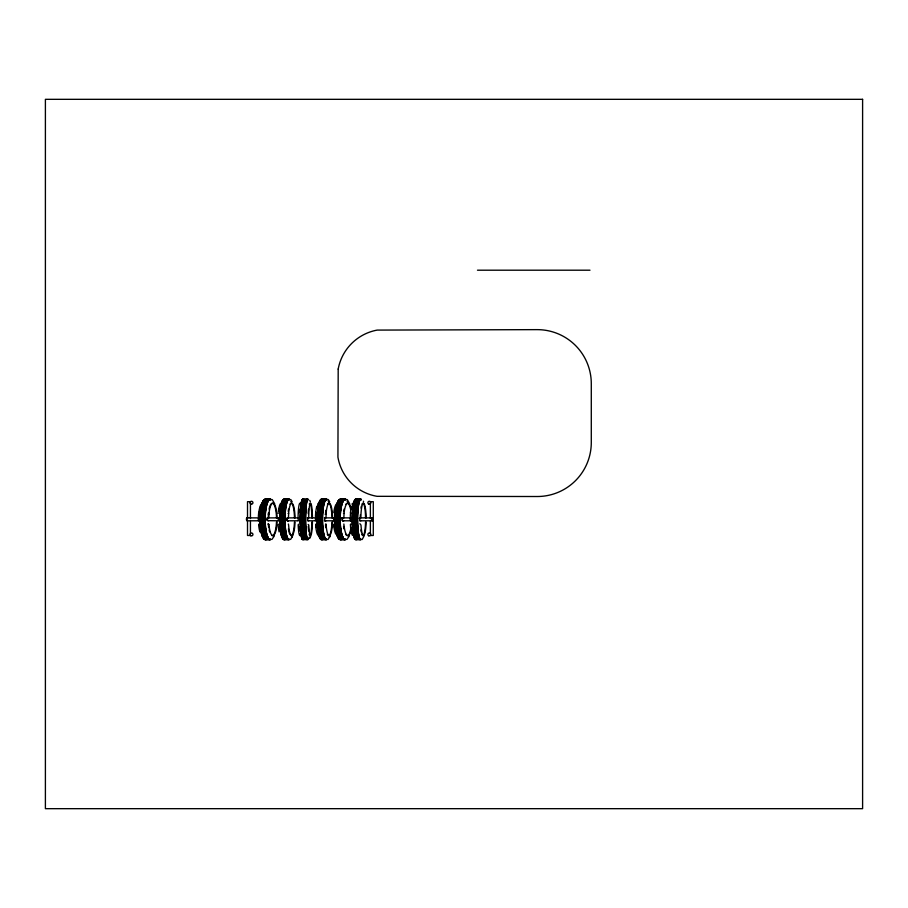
<?xml version="1.0" encoding="UTF-8"?>
<svg xmlns="http://www.w3.org/2000/svg" width="908" height="908" viewBox="0 0 908 908"><rect width="100%" height="100%" fill="white"/><g stroke="black" fill="none" stroke-linecap="round" stroke-linejoin="round"><path stroke-width="1.36" d="M298.085 516.754L298.221 512.702A16.208 1.895 -90 0 1 300.253 503.441M308.697 516.754L308.845 512.702A16.208 1.895 -90 0 1 310.876 503.441A16.208 1.895 -90 0 1 312.443 517.878M350.306 516.595L350.522 512.328M360.272 516.879L360.385 514.711M360.862 516.902L361.055 512.702A16.208 2.679 -90 0 1 363.938 503.441A16.208 2.679 -90 0 1 366.151 517.878M278.188 513.395L278.223 512.702M288.483 516.902L288.687 512.702A16.208 3.337 -90 0 1 292.285 503.441A16.208 3.337 -90 0 1 295.055 517.878M315.439 516.595L315.712 512.328M316.551 513.622L316.325 512.702M325.609 513.622L325.62 512.702A16.208 3.337 -90 0 1 325.904 510.239M325.995 516.902L326.199 512.702A16.208 3.337 -90 0 1 329.797 503.441A16.208 3.337 -90 0 1 332.566 517.878M258.349 516.595L258.689 512.328M259.064 513.656L258.769 512.702A16.208 4.2 -90 0 1 261.107 504.246M268.28 516.879L268.518 512.702M268.87 516.902L269.086 512.702A16.208 4.2 -90 0 1 273.603 503.441A16.208 4.2 -90 0 1 277.088 517.878M343.882 516.902L344.109 512.702A16.208 4.2 -90 0 1 351.124 508.9M308.686 517.912L307.664 518.672A1.623 0.863 89 0 0 307.699 519.966L308.686 520.829M258.905 519.739C259.563 516.584 257.838 517.81 258.371 520.398M332.532 522.1A16.208 3.337 -90 0 1 329.559 535.561A16.208 3.337 -90 0 1 326.108 525.096L325.881 524.007M247.464 520.068C246.692 522.145 245.784 518.275 246.987 517.878L259.643 517.878M342.884 520.965L342.498 519.966A1.623 1.056 88.9 0 1 342.452 518.672L343.803 517.912M292.864 535.175L290.594 539.477M330.376 535.175L328.038 539.522M291.945 537.547L292.478 536.253M329.456 537.547L329.99 536.253M363.983 536.253L362.133 539.545M268.723 527.65A16.208 4.2 -90 0 1 268.405 525.096L268.28 524.064M277.042 522.1A16.208 4.2 -90 0 1 273.308 535.561A16.208 4.2 -90 0 1 268.972 525.096L268.178 523.678M310.74 536.253L309.866 538.251M274.454 535.788L271.889 539.477M349.478 535.788L346.913 539.477M286.417 518.684L286.905 517.969M350.931 517.787L350.976 520.908M360.011 517.969L359.716 518.672A1.623 0.931 89 0 0 359.75 519.966L360.828 520.829M315.553 517.787L315.451 520.693M269.12 513.656L268.269 514.337M359.103 518.286L360.26 517.912M309.14 537.672L309.696 537.059M298.244 517.662L298.199 520.931M307.301 517.969L307.971 517.605M267.168 517.969L266.736 519.966M341.885 518.286L343.247 517.912M326.199 513.656L325.2 514.337M360.011 517.969L360.851 517.912M324.576 517.866L325.359 517.73L324.712 518.672A1.623 0.987 88.9 0 0 324.758 519.966L325.915 520.829M267.338 517.866L268.223 517.912M288.404 520.829L287.303 520.863M325.336 520.863L324.565 520.659M298.403 524.2L298.176 525.096A16.208 1.895 -90 0 0 300.128 535.561M308.459 513.905L308.232 513.395M268.734 520.829L267.474 519.966A1.623 1.056 88.9 0 1 267.429 518.672L268.791 517.912M333.713 517.662L333.622 520.931M343.757 520.829L343.145 520.851M352.508 535.414A16.208 2.679 -90 0 1 350.443 525.096L350.704 524.2M278.427 524.2L278.143 525.096A16.208 3.337 -90 0 0 279.142 531.929M318.231 535.414A16.208 3.337 -90 0 1 315.644 525.096L316.506 524.007M315.621 524.404L316.472 524.222M259.915 531.929A16.208 4.2 -90 0 1 258.655 525.096L258.973 524.2M351.055 520.874C349.864 521.442 349.75 517.367 350.965 517.753M325.268 517.742L325.949 517.912M259.313 520.874L258.417 520.704M372.189 517.878L372.189 520.795L372.189 517.878L359.534 517.878M278.291 517.662L278.268 521.01M477.472 270.198L589.996 270.198M258.712 513.395L259.279 513.395M268.462 513.395L269.04 513.395M288.063 513.395L288.642 513.395M316.279 513.395L315.7 513.395L316.586 513.905M325.575 513.395L326.154 513.395M343.485 513.395L344.053 513.395M351.067 513.395L350.76 513.656M268.087 517.878L277.939 517.878M287.779 517.878L297.631 517.878M307.483 517.878L315.916 517.878M324.36 517.878L334.212 517.878M341.238 517.878L351.09 517.878M246.987 520.795L259.643 520.795M277.939 520.795L267.315 520.659M287.779 520.795L297.631 520.795M307.483 520.795L315.916 520.795M324.36 520.795L334.212 520.795M351.09 520.795L342.645 520.795L341.749 519.966M359.534 520.795L372.189 520.795M258.61 524.404L259.223 525.096M268.359 524.404L268.938 524.404M308.187 524.404L308.788 525.096A16.208 1.895 -90 0 0 310.74 535.561A16.208 1.895 -90 0 0 312.431 522.1M325.495 524.404L326.074 524.404M350.42 524.404L350.999 524.404M250.438 535.482L247.509 535.482L247.509 521.408M370.373 535.482L373.29 535.482L373.29 501.681L370.373 501.681L370.373 518.582M246.987 517.878L247.464 518.604M328.265 499.491L329.718 501.818M290.753 499.491L292.206 501.818M359.874 523.678L360.987 525.096A16.208 2.679 -90 0 0 363.745 535.561A16.208 2.679 -90 0 0 366.128 522.1M288.369 524.007L288.596 525.096A16.208 3.337 -90 0 0 292.047 535.561A16.208 3.337 -90 0 0 295.021 522.1M287.859 520.851L287.246 519.966A1.623 0.987 88.9 0 1 287.2 518.672L288.438 517.912M287.041 520.647L286.485 519.966M343.86 524.007L343.996 525.096A16.208 4.2 -90 0 0 351.169 529.739M328.265 501.341L328.798 501.954M290.753 501.341L291.286 501.954M347.276 499.559L349.762 503.917M347.128 501.341L347.651 501.954M272.252 499.559L274.738 503.917M363.359 501.137L363.62 501.818M309.73 500.342L310.354 501.715M333.633 524.404L333.679 525.096A16.208 4.2 -90 0 0 335.858 534.176M316.2 524.404L316.234 525.096A16.208 3.337 -90 0 0 316.483 527.65M370.373 521.408L370.373 534.074M250.438 518.582L250.438 501.681L247.509 501.681L247.509 518.582M250.438 521.408L250.438 534.074M266.929 539.556A20.214 5.232 -90 0 1 261.198 518.718A20.214 5.232 -90 0 1 267.293 499.479M267.849 539.556A20.214 5.232 -90 0 1 262.117 518.718A20.214 5.232 -90 0 1 268.201 499.479M260.21 530.987A16.208 4.2 -90 0 1 259.745 528.842M259.915 509.116A16.208 4.2 -90 0 1 260.721 506.233M270.822 539.307A19.965 5.164 -90 0 1 269.472 539.114M268.178 537.593A19.965 5.164 -90 0 1 265.159 518.729A19.965 5.164 -90 0 1 268.518 500.728M269.835 499.548A19.965 5.164 -90 0 1 271.174 499.729M270.539 539.307A19.965 5.164 -90 0 1 269.188 539.114M267.894 537.593A19.965 5.164 -90 0 1 264.875 518.729A19.965 5.164 -90 0 1 268.223 500.728M269.54 499.548A19.965 5.164 -90 0 1 270.89 499.729M269.892 506.233A16.208 4.2 -90 0 1 276.509 517.878M276.475 522.1A16.208 4.2 -90 0 1 271.64 535.414M269.665 531.929A16.208 4.2 -90 0 1 269.143 529.943M269.097 509.116A16.208 4.2 -90 0 1 269.608 507.095M265.658 539.307A19.965 5.164 -90 0 1 264.307 539.114M263.014 537.593A19.965 5.164 -90 0 1 260.221 513.587A19.965 5.164 -90 0 1 266.01 499.729M265.658 539.556A20.214 5.232 -90 0 1 259.938 518.718A20.214 5.232 -90 0 1 266.021 499.479M265.942 539.307A19.965 5.164 -90 0 1 264.591 539.114M263.309 537.593A19.965 5.164 -90 0 1 260.278 518.729A19.965 5.164 -90 0 1 263.638 500.728M264.954 499.548A19.965 5.164 -90 0 1 266.305 499.729M267.837 539.307A19.965 5.164 -90 0 1 262.174 518.729A19.965 5.164 -90 0 1 268.201 499.729M270.822 539.556A20.214 5.232 -90 0 1 265.091 518.718A20.214 5.232 -90 0 1 271.186 499.479M266.634 539.556A20.214 5.232 -90 0 1 260.902 518.718A20.214 5.232 -90 0 1 266.997 499.479M265.953 539.556A20.214 5.232 -90 0 1 260.221 518.718A20.214 5.232 -90 0 1 266.316 499.479M266.634 539.307A19.965 5.164 -90 0 1 261.107 523.916A19.965 5.164 -90 0 1 264.33 500.728M265.647 499.548A19.965 5.164 -90 0 1 266.986 499.729M269.846 539.556A20.214 5.232 -90 0 1 264.114 518.718A19.965 5.164 -90 0 1 267.542 500.728M270.209 499.479A20.214 5.232 -90 0 0 264.114 518.718A19.965 5.164 -90 0 0 267.202 537.593M269.846 539.307A19.965 5.164 -90 0 1 268.496 539.114M268.859 499.548A19.965 5.164 -90 0 1 270.198 499.729M268.643 539.307A19.965 5.164 -90 0 1 262.979 518.729A19.965 5.164 -90 0 1 268.995 499.729M268.643 539.556A20.214 5.232 -90 0 1 262.911 518.718A20.214 5.232 -90 0 1 269.006 499.479M269.562 539.556A20.214 5.232 -90 0 1 263.831 518.718A19.965 5.164 -90 0 1 267.258 500.728M269.926 499.479A20.214 5.232 -90 0 0 263.831 518.718A19.965 5.164 -90 0 0 266.918 537.593M270.539 539.556A20.214 5.232 -90 0 1 264.807 518.718A20.214 5.232 -90 0 1 270.902 499.479M269.562 539.307A19.965 5.164 -90 0 1 268.212 539.114M268.564 499.548A19.965 5.164 -90 0 1 269.914 499.729M266.918 539.307A19.965 5.164 -90 0 1 261.391 523.916A19.965 5.164 -90 0 1 264.614 500.728M265.93 499.548A19.965 5.164 -90 0 1 267.281 499.729M323.078 539.556A20.214 4.165 -90 0 1 318.504 518.718A20.214 4.165 -90 0 1 323.361 499.479M323.997 539.556A20.214 4.165 -90 0 1 319.434 518.718A20.214 4.165 -90 0 1 324.292 499.479M315.734 512.702A16.208 3.337 -90 0 1 316.835 506.233M317.607 504.246A16.208 3.337 -90 0 1 318.458 503.293M316.971 508.071A16.208 3.337 -90 0 1 317.425 506.233M327.016 539.307A19.965 4.12 -90 0 1 325.949 539.114M324.916 537.593A19.965 4.12 -90 0 1 322.692 513.587A19.965 4.12 -90 0 1 327.3 499.729M326.732 539.307A19.965 4.12 -90 0 1 325.654 539.114M324.621 537.593A19.965 4.12 -90 0 1 322.397 513.587A19.965 4.12 -90 0 1 327.016 499.729M327.493 504.246A16.208 3.337 -90 0 1 331.988 517.878M331.953 522.1A16.208 3.337 -90 0 1 327.277 534.176M325.779 527.65A16.208 3.337 -90 0 1 325.529 525.096M321.784 539.307A19.965 4.12 -90 0 1 320.717 539.114M319.684 537.593A19.965 4.12 -90 0 1 317.278 518.729A19.965 4.12 -90 0 1 319.956 500.728M321.001 499.548A19.965 4.12 -90 0 1 322.079 499.729M321.795 539.556A20.214 4.165 -90 0 1 317.233 518.718A20.214 4.165 -90 0 1 322.079 499.479A19.965 4.12 -90 0 1 323.066 499.729M322.079 539.307A19.965 4.12 -90 0 1 317.675 523.916A19.965 4.12 -90 0 1 320.24 500.728M321.296 499.548A19.965 4.12 -90 0 1 322.363 499.729M323.997 539.307A19.965 4.12 -90 0 1 319.491 518.729A19.965 4.12 -90 0 1 324.281 499.729M327.028 539.556A20.214 4.165 -90 0 1 322.454 518.718A20.214 4.165 -90 0 1 327.311 499.479M322.783 539.556A20.214 4.165 -90 0 1 318.22 518.718A20.214 4.165 -90 0 1 323.066 499.479M322.09 539.556A20.214 4.165 -90 0 1 317.516 518.718A20.214 4.165 -90 0 1 322.374 499.479A19.965 4.12 -90 0 1 323.35 499.729M322.783 539.307A19.965 4.12 -90 0 1 318.368 523.916A19.965 4.12 -90 0 1 320.944 500.728M326.04 539.556A20.214 4.165 -90 0 1 321.466 518.718A20.214 4.165 -90 0 1 326.324 499.479M326.029 539.307A19.965 4.12 -90 0 1 324.962 539.114M323.929 537.593A19.965 4.12 -90 0 1 321.704 513.587A19.965 4.12 -90 0 1 326.312 499.729M324.814 539.307A19.965 4.12 -90 0 1 320.297 518.729A19.965 4.12 -90 0 1 325.098 499.729M324.814 539.556A20.214 4.165 -90 0 1 320.252 518.718A20.214 4.165 -90 0 1 325.109 499.479M325.745 539.556A20.214 4.165 -90 0 1 321.182 518.718A20.214 4.165 -90 0 1 326.04 499.479M326.732 539.556A20.214 4.165 -90 0 1 322.17 518.718A20.214 4.165 -90 0 1 327.028 499.479M325.745 539.307A19.965 4.12 -90 0 1 324.667 539.114M323.634 537.593A19.965 4.12 -90 0 1 321.409 513.587A19.965 4.12 -90 0 1 326.029 499.729M323.066 539.307A19.965 4.12 -90 0 1 318.663 523.916A19.965 4.12 -90 0 1 321.228 500.728M285.566 539.556A20.214 4.165 -90 0 1 280.992 518.718A19.965 4.12 -90 0 1 283.716 500.728M285.85 499.479A20.214 4.165 -90 0 0 280.992 518.718A19.965 4.12 -90 0 0 283.455 537.593M286.497 539.556A20.214 4.165 -90 0 1 281.923 518.718A20.214 4.165 -90 0 1 286.78 499.479M278.359 511.454A16.208 3.337 -90 0 1 279.096 507.095M279.324 506.233A16.208 3.337 -90 0 1 280.947 503.293M289.504 539.307A19.965 4.12 -90 0 1 285.101 523.916A19.965 4.12 -90 0 1 287.677 500.728M288.721 499.548A19.965 4.12 -90 0 1 289.788 499.729M289.221 539.307A19.965 4.12 -90 0 1 284.817 523.916A19.965 4.12 -90 0 1 287.382 500.728M288.426 499.548A19.965 4.12 -90 0 1 289.504 499.729M289.981 504.246A16.208 3.337 -90 0 1 294.476 517.878M294.442 522.1A16.208 3.337 -90 0 1 290.594 535.414M289.766 534.176A16.208 3.337 -90 0 1 289.028 531.929M288.801 530.987A16.208 3.337 -90 0 1 288.426 528.842M288.245 511.454A16.208 3.337 -90 0 1 288.574 509.116M278.938 511.454A16.208 3.337 -90 0 1 279.267 509.116M284.283 539.307A19.965 4.12 -90 0 1 283.205 539.114M282.172 537.593A19.965 4.12 -90 0 1 279.948 513.587A19.965 4.12 -90 0 1 284.567 499.729M284.283 539.556A20.214 4.165 -90 0 1 279.721 518.718A20.214 4.165 -90 0 1 284.567 499.479M284.567 539.307A19.965 4.12 -90 0 1 283.5 539.114M282.467 537.593A19.965 4.12 -90 0 1 280.061 518.729A19.965 4.12 -90 0 1 282.728 500.728M283.784 499.548A19.965 4.12 -90 0 1 284.851 499.729M286.485 539.307A19.965 4.12 -90 0 1 281.979 518.729A19.965 4.12 -90 0 1 286.769 499.729M289.516 539.556A20.214 4.165 -90 0 1 284.953 518.718A20.214 4.165 -90 0 1 289.8 499.479M285.271 539.556A20.214 4.165 -90 0 1 280.708 518.718A19.965 4.12 -90 0 1 283.432 500.728M285.555 499.479A20.214 4.165 -90 0 0 280.708 518.718A19.965 4.12 -90 0 0 283.16 537.593M284.579 539.556A20.214 4.165 -90 0 1 280.005 518.718A20.214 4.165 -90 0 1 284.862 499.479M285.271 539.307A19.965 4.12 -90 0 1 284.193 539.114M284.476 499.548A19.965 4.12 -90 0 1 285.555 499.729M288.528 539.556A20.214 4.165 -90 0 1 283.954 518.718A20.214 4.165 -90 0 1 288.812 499.479M288.517 539.307A19.965 4.12 -90 0 1 284.113 523.916A19.965 4.12 -90 0 1 286.69 500.728M287.734 499.548A19.965 4.12 -90 0 1 288.801 499.729M287.303 539.307A19.965 4.12 -90 0 1 282.785 518.729A20.214 4.165 -90 0 1 287.598 499.479M287.586 499.729A19.965 4.12 -90 0 0 282.785 518.729A20.214 4.165 -90 0 0 287.303 539.556M288.233 539.556A20.214 4.165 -90 0 1 283.671 518.718A20.214 4.165 -90 0 1 288.528 499.479M289.221 539.556A20.214 4.165 -90 0 1 284.658 518.718A20.214 4.165 -90 0 1 289.516 499.479M288.233 539.307A19.965 4.12 -90 0 1 283.818 523.916A19.965 4.12 -90 0 1 286.395 500.728M287.439 499.548A19.965 4.12 -90 0 1 288.517 499.729M285.555 539.307A19.965 4.12 -90 0 1 284.488 539.114M284.772 499.548A19.965 4.12 -90 0 1 285.838 499.729M304.725 538.365A20.214 2.361 -90 0 1 301.547 521.362A20.214 2.361 -90 0 1 304.282 499.479M305.667 538.365A20.214 2.361 -90 0 1 302.489 521.362A20.214 2.361 -90 0 1 305.236 499.479M300.219 535.414A16.208 1.895 -90 0 1 299.754 534.176M299.209 530.987A16.208 1.895 -90 0 1 298.834 526.402M298.811 512.702A16.208 1.895 -90 0 1 299.072 509.116M308.13 539.307A19.965 2.327 -90 0 1 307.528 539.114M306.938 537.593A19.965 2.327 -90 0 1 305.678 513.587A19.965 2.327 -90 0 1 308.289 499.729M307.835 539.307A19.965 2.327 -90 0 1 307.233 539.114M306.643 537.593A19.965 2.327 -90 0 1 305.383 513.587A19.965 2.327 -90 0 1 307.994 499.729M310.286 503.441A16.208 1.895 -90 0 1 311.853 517.878M311.841 522.1A16.208 1.895 -90 0 1 310.15 535.561M309.662 535.414A16.208 1.895 -90 0 1 309.185 534.176M308.652 530.987A16.208 1.895 -90 0 1 308.266 526.402M308.255 512.702A16.208 1.895 -90 0 1 308.516 509.116M309.31 504.246A16.208 1.895 -90 0 1 309.787 503.293M302.818 539.307A19.965 2.327 -90 0 1 300.332 523.916A19.965 2.327 -90 0 1 301.785 500.728M302.375 499.548A19.965 2.327 -90 0 1 302.988 499.729M303.431 538.365A20.214 2.361 -90 0 1 300.253 521.362A20.214 2.361 -90 0 1 302.988 499.479M303.113 539.307A19.965 2.327 -90 0 1 300.627 523.916A19.965 2.327 -90 0 1 302.08 500.728M302.67 499.548A19.965 2.327 -90 0 1 303.283 499.729M305.065 539.307A19.965 2.327 -90 0 1 302.512 518.729A19.965 2.327 -90 0 1 305.224 499.729M308.731 538.365A20.214 2.361 -90 0 1 305.565 521.362A20.214 2.361 -90 0 1 308.3 499.479M304.43 538.365A20.214 2.361 -90 0 1 301.252 521.362A20.214 2.361 -90 0 1 303.987 499.479M303.726 538.365A20.214 2.361 -90 0 1 300.548 521.362A20.214 2.361 -90 0 1 303.283 499.479A19.965 2.327 -90 0 1 303.987 499.729M303.828 539.307A19.965 2.327 -90 0 1 301.331 523.916A19.965 2.327 -90 0 1 302.784 500.728M307.733 538.365A20.214 2.361 -90 0 1 304.555 521.362A20.214 2.361 -90 0 1 307.29 499.479M307.131 539.307A19.965 2.327 -90 0 1 306.518 539.114M305.939 537.593A19.965 2.327 -90 0 1 304.577 518.729A19.965 2.327 -90 0 1 306.087 500.728M306.677 499.548A19.965 2.327 -90 0 1 307.29 499.729M307.437 538.365A20.214 2.361 -90 0 1 304.259 521.362A20.214 2.361 -90 0 1 306.995 499.479M306.495 538.365A20.214 2.361 -90 0 1 303.317 521.362A20.214 2.361 -90 0 1 306.053 499.479M305.894 539.307A19.965 2.327 -90 0 1 303.34 518.729A19.965 2.327 -90 0 1 306.053 499.729M308.436 538.365A20.214 2.361 -90 0 1 305.27 521.362A20.214 2.361 -90 0 1 308.005 499.479M306.836 539.307A19.965 2.327 -90 0 1 306.223 539.114M305.644 537.593A19.965 2.327 -90 0 1 304.282 518.729A19.965 2.327 -90 0 1 305.792 500.728M306.393 499.548A19.965 2.327 -90 0 1 306.995 499.729M304.123 539.307A19.965 2.327 -90 0 1 301.626 523.916A19.965 2.327 -90 0 1 303.079 500.728M303.669 499.548A19.965 2.327 -90 0 1 304.282 499.729M341.953 539.556A20.214 5.232 -90 0 1 336.221 518.718A20.214 5.232 -90 0 1 342.305 499.479M342.861 539.556A20.214 5.232 -90 0 1 337.129 518.718A20.214 5.232 -90 0 1 343.224 499.479M333.781 512.702A16.208 4.2 -90 0 1 336.13 504.246M334.564 527.65A16.208 4.2 -90 0 1 334.246 525.096M345.846 539.307A19.965 5.164 -90 0 1 344.495 539.114M343.201 537.593A19.965 5.164 -90 0 1 340.182 518.729A19.965 5.164 -90 0 1 343.542 500.728M346.198 499.729A19.965 5.164 -90 0 0 344.847 499.548A20.214 5.232 -90 0 0 338.854 518.718A20.214 5.232 -90 0 0 344.586 539.556M345.551 539.307A19.965 5.164 -90 0 1 344.211 539.114M342.918 537.593A19.965 5.164 -90 0 1 339.898 518.729A19.965 5.164 -90 0 1 343.247 500.728M344.563 499.548A19.965 5.164 -90 0 1 345.914 499.729M345.891 504.246A16.208 4.2 -90 0 1 350.772 510.012M351.01 527.4A16.208 4.2 -90 0 1 345.619 534.176M343.939 528.842A16.208 4.2 -90 0 1 343.565 526.402M343.701 511.454A16.208 4.2 -90 0 1 344.121 509.116M340.682 539.307A19.965 5.164 -90 0 1 335.018 518.729A20.214 5.232 -90 0 1 341.045 499.479M341.033 499.729A19.965 5.164 -90 0 0 335.018 518.729A20.214 5.232 -90 0 0 340.682 539.556M340.965 539.307A19.965 5.164 -90 0 1 335.302 518.729A20.214 5.232 -90 0 1 341.329 499.479M341.329 499.729A19.965 5.164 -90 0 0 335.302 518.729A20.214 5.232 -90 0 0 340.977 539.556M342.861 539.307A19.965 5.164 -90 0 1 337.197 518.729A19.965 5.164 -90 0 1 343.213 499.729M345.846 539.556A20.214 5.232 -90 0 1 340.114 518.718A20.214 5.232 -90 0 1 346.209 499.479M341.658 539.556A20.214 5.232 -90 0 1 335.926 518.718A20.214 5.232 -90 0 1 342.021 499.479M341.658 539.307A19.965 5.164 -90 0 1 335.994 518.729A19.965 5.164 -90 0 1 342.01 499.729M344.87 539.556A20.214 5.232 -90 0 1 339.138 518.718A20.214 5.232 -90 0 1 345.233 499.479M344.87 539.307A19.965 5.164 -90 0 1 343.519 539.114M342.225 537.593A19.965 5.164 -90 0 1 339.206 518.729A19.965 5.164 -90 0 1 342.566 500.728M343.871 499.548A19.965 5.164 -90 0 1 345.222 499.729M343.667 539.307A19.965 5.164 -90 0 1 338.003 518.729A20.214 5.232 90 0 1 344.03 499.479M344.019 499.729A19.965 5.164 -90 0 0 338.003 518.729A20.214 5.232 90 0 0 343.667 539.556M345.562 539.556A20.214 5.232 -90 0 1 339.83 518.718A20.214 5.232 -90 0 1 345.925 499.479M344.575 539.307A19.965 5.164 -90 0 1 343.235 539.114M341.941 537.593A19.965 5.164 -90 0 1 339.138 513.587A19.965 5.164 -90 0 1 344.938 499.729M341.941 539.307A19.965 5.164 -90 0 1 336.278 518.729A19.965 5.164 -90 0 1 342.293 499.729M357.196 539.556A20.214 3.337 -90 0 1 353.541 518.718A20.214 3.337 -90 0 1 357.423 499.479M358.127 539.556A20.214 3.337 -90 0 1 354.472 518.718A20.214 3.337 -90 0 1 358.365 499.479M350.511 512.702A16.208 2.679 -90 0 1 351.396 506.233M352.009 504.246A16.208 2.679 -90 0 1 352.69 503.293M351.827 531.929A16.208 2.679 -90 0 1 351.498 529.943M351.464 509.116A16.208 2.679 -90 0 1 351.793 507.095M359.489 537.593A19.965 3.292 90 0 1 357.707 513.587A19.965 3.292 90 0 1 361.395 499.729M361.168 539.307A19.965 3.292 90 0 1 360.317 539.114M360.873 539.307A19.965 3.292 -90 0 1 360.022 539.114M359.193 537.593A19.965 3.292 -90 0 1 357.411 513.587A19.965 3.292 -90 0 1 361.112 499.729M361.974 504.246A16.208 2.679 -90 0 1 365.572 517.878M365.549 522.1A16.208 2.679 -90 0 1 361.793 534.176M361.202 531.929A16.208 2.679 -90 0 1 360.873 529.943M360.998 508.071A16.208 2.679 -90 0 1 361.35 506.233M355.902 539.307A19.965 3.292 -90 0 1 352.372 523.916A19.965 3.292 -90 0 1 354.426 500.728M355.266 499.548A19.965 3.292 -90 0 1 356.129 499.729M355.902 539.556A20.214 3.337 -90 0 1 352.247 518.718A20.214 3.337 -90 0 1 356.129 499.479M356.197 539.307A19.965 3.292 -90 0 1 352.667 523.916A19.965 3.292 -90 0 1 354.722 500.728M355.561 499.548A19.965 3.292 -90 0 1 356.424 499.729M358.127 539.307A19.965 3.292 -90 0 1 354.517 518.729A19.965 3.292 -90 0 1 358.354 499.729M361.18 539.556A20.214 3.337 -90 0 1 357.525 518.718A20.214 3.337 -90 0 1 361.407 499.479M356.901 539.556A20.214 3.337 -90 0 1 353.246 518.718A20.214 3.337 -90 0 1 357.128 499.479M356.197 539.556A20.214 3.337 -90 0 1 352.542 518.718A20.214 3.337 -90 0 1 356.424 499.479M356.901 539.307A19.965 3.292 -90 0 1 353.371 523.916A19.965 3.292 -90 0 1 355.425 500.728M356.265 499.548A19.965 3.292 -90 0 1 357.128 499.729M360.181 539.556A20.214 3.337 -90 0 1 356.526 518.718A20.214 3.337 -90 0 1 360.408 499.479M360.181 539.307A19.965 3.292 -90 0 1 359.318 539.114M358.49 537.593A19.965 3.292 -90 0 1 356.708 513.587A19.965 3.292 -90 0 1 360.408 499.729M358.944 539.307A19.965 3.292 -90 0 1 355.334 518.729A19.965 3.292 -90 0 1 359.171 499.729M358.955 539.556A20.214 3.337 -90 0 1 355.289 518.718A20.214 3.337 -90 0 1 359.182 499.479M359.886 539.556A20.214 3.337 -90 0 1 356.231 518.718A20.214 3.337 -90 0 1 360.113 499.479M360.885 539.556A20.214 3.337 -90 0 1 357.23 518.718A20.214 3.337 -90 0 1 361.112 499.479M358.195 537.593A19.965 3.292 90 0 1 356.413 513.587A19.965 3.292 90 0 1 360.113 499.729M359.886 539.307A19.965 3.292 90 0 1 359.023 539.114M357.185 539.307A19.965 3.292 -90 0 1 353.666 523.916A19.965 3.292 -90 0 1 355.72 500.728M356.56 499.548A19.965 3.292 -90 0 1 357.411 499.729M338.196 369.057L337.935 457.201A47.738 47.738 0 0 0 377.058 496.324L537.275 496.517A54.015 54.015 0 0 0 591.29 442.502L591.29 383.653A54.015 54.015 0 0 0 537.275 329.638L377.172 330.092A48.544 48.544 0 0 0 338.196 369.057M862.6 99.324L45.4 99.324L45.4 808.676L862.6 808.676L862.6 99.324M368.603 535.72A1.464 1.464 0 0 0 370.793 534.449A1.464 1.464 0 0 0 368.603 533.189A1.464 1.464 0 0 0 368.603 535.72M250.744 535.72A1.464 1.464 0 0 0 252.935 534.449A1.464 1.464 0 0 0 250.744 533.189A1.464 1.464 0 0 0 250.744 535.72M368.603 503.985A1.464 1.464 0 0 0 370.793 502.714A1.464 1.464 0 0 0 368.603 501.454A1.464 1.464 0 0 0 368.603 503.985M250.744 503.985A1.464 1.464 0 0 0 252.935 502.714A1.464 1.464 0 0 0 250.744 501.454A1.464 1.464 0 0 0 250.744 503.985"/></g></svg>
